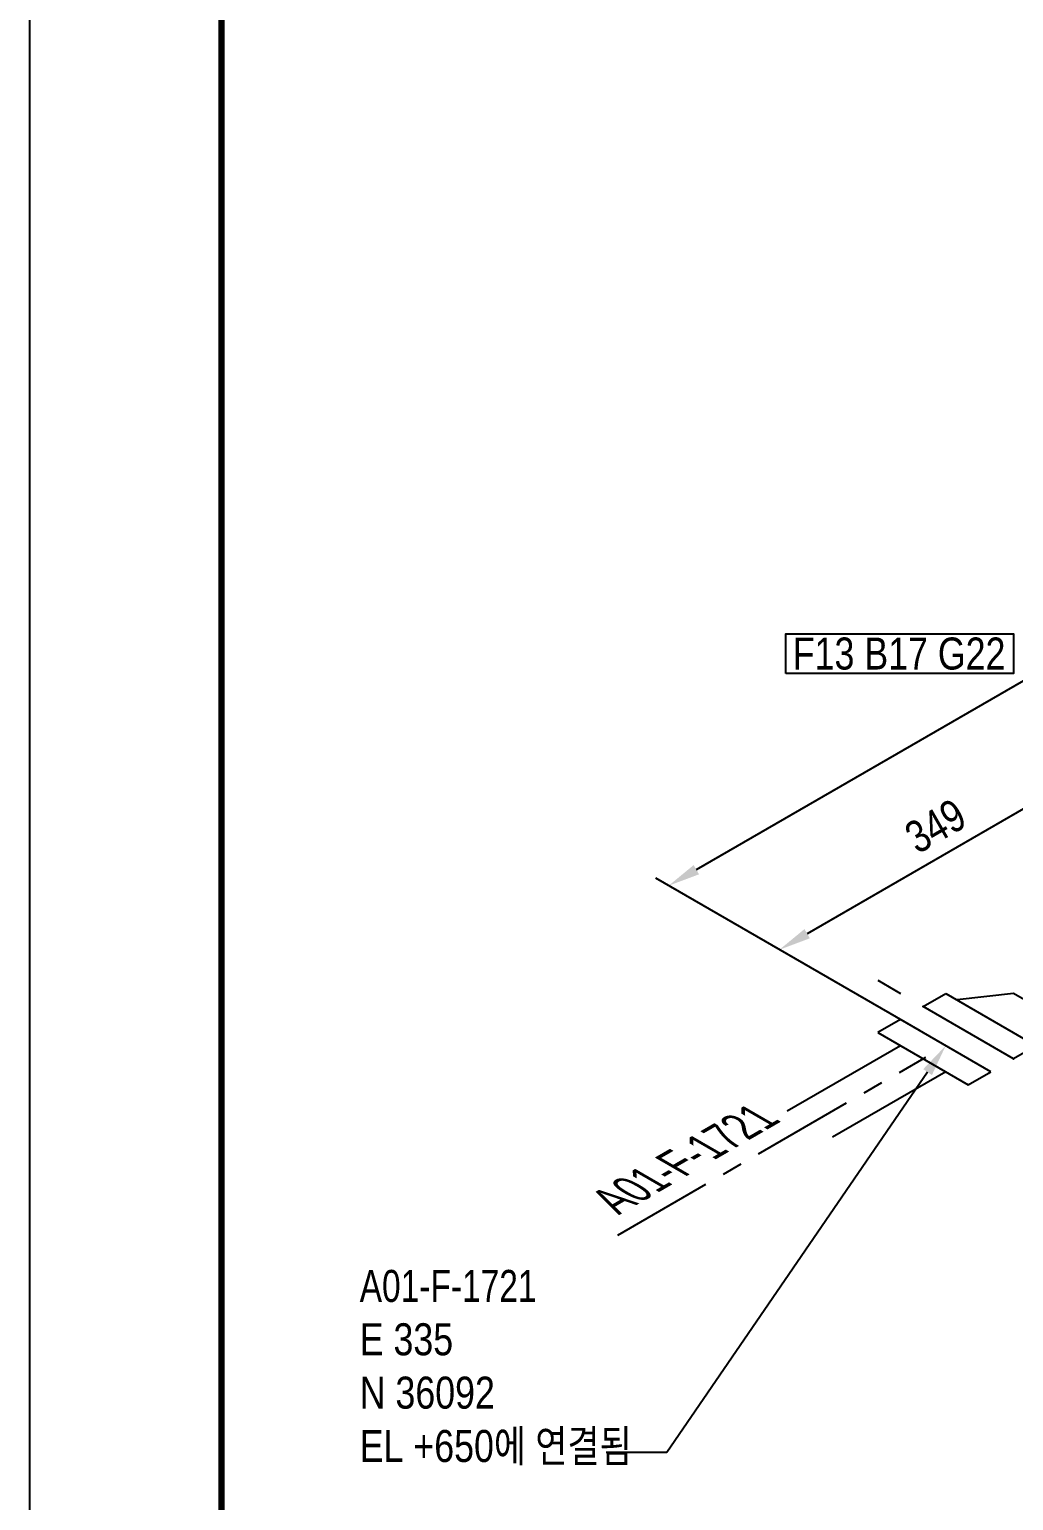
# Model space of a CAD drawing. Header units: millimetres. Extents: x 0 to 594, y 0 to 420.
# Drawn here: x 0 to 76.9, y 150.8 to 265.8 of the extents above; entities that cross this region are included whole.
import ezdxf
from ezdxf import colors
from ezdxf.entities.mleader import LeaderData, LeaderLine
from ezdxf.enums import TextEntityAlignment as Align
from ezdxf.math import Vec2, Vec3

# ---------------------------------------------------------------- set-up
doc = ezdxf.new("R2010")
doc.units = ezdxf.units.MM
doc.header["$LTSCALE"] = 0.25
doc.linetypes.add('CENTER', pattern=[50.800000000000004, 31.75, -6.35, 6.35, -6.35])
doc.linetypes.add('DASHED2', pattern=[9.524999999999999, 6.35, -3.175])
for name, color, linetype in [('기기', 6, 'Continuous'), ('밸브', 4, 'Continuous'), ('연속', 7, 'DASHED2'), ('열 추적 선', 7, 'CENTER'), ('주석', 7, 'Continuous'), ('치수', 1, 'Continuous')]:
    doc.layers.add(name, color=color, linetype=linetype)
doc.styles.add('AdskIsoAnnotation', font='arial.ttf', dxfattribs={"width": 0.8, "height": 1})
doc.styles.add('AdskIsoMetric', font='arial.ttf', dxfattribs={"width": 0.8, "height": 2.5})
doc.styles.add('AdskIsoMetric-30', font='arial.ttf', dxfattribs={"width": 0.8, "height": 2.5})
doc.styles.get("Standard").update_dxf_attribs({"font": 'arial.ttf'})
doc.dimstyles.new('AdskIsoMetric', dxfattribs={"dimtxt": 2.5, "dimasz": 2.5, "dimexe": 1, "dimexo": 2, "dimgap": 0.8, "dimtad": 1, "dimdec": 0, "dimrnd": 1, "dimzin": 0, "dimdsep": 46, "dimtxsty": 'AdskIsoMetric', "dimcen": 0, "dimclrt": 7, "dimadec": 0, "dimazin": 0, "dimtfac": 1, "dimtdec": 0, "dimtmove": 1, "dimatfit": 3, "dimfxl": 0, "dimfrac": 2, "dimtolj": 1, "dimtzin": 0, "dimarcsym": 0})

# ---------------------------------------------------------------- blocks, each defined once
blk = doc.blocks.new('끝 장비-1-IsoRight')
at = {"color": 0, "linetype": 'ByBlock', "lineweight": -2, "extrusion": (0.7071067811865476, 0.408248290463863, -0.5773502691896257)}
for p, q in [((-0.08838834764831845, 0.1530931089239486), (-0.5303300858899107, 0.4082482904638631)), ((0, 0.2041241452319315), (-0.08838834764831843, 0.2551551815399144)), ((-0.08838834764831843, 0.2551551815399144), (-0.08838834764831845, -0.1530931089239486)), ((-0.0883883476483184, -0.0510310363079829), (-0.5303300858899107, 0.2041241452319315)), ((0, -0.2041241452319315), (0, 0.2041241452319315)), ((-0.08838834764831845, -0.1530931089239486), (0, -0.2041241452319315))]:
    blk.add_line(p, q, dxfattribs=at)
blk = doc.blocks.new('개스킷-1-IsoRight')
at = {"color": 0, "linetype": 'ByBlock', "lineweight": -2, "extrusion": (1, 0, 0)}
for p in [(-0.04419417382415923, 0.2296396633859229), (0.04419417382415922, 0.1786086270779401), (-0.05293575327064105, -0.1735616738313713), (0.04419417382415925, -0.229639663385923)]:
    blk.add_point(p, dxfattribs=at)
blk = doc.blocks.new('플랜지WN-1-IsoRight')
at = {"color": 0, "linetype": 'ByBlock', "lineweight": -2, "extrusion": (0.7071067811865476, 0.408248290463863, -0.5773502691896257)}
for p, q in [((0.02209708691207959, 0.1913663861549358), (0.110485434560398, 0.140335349846953)), ((0.02209708691207959, -0.2168819043089272), (0.02209708691207959, 0.1913663861549358)), ((0.02209708691207959, 0.1403353498469529), (-0.1104854345603981, 0.1148198316929615)), ((0.110485434560398, 0.140335349846953), (0.1104854345603982, -0.2679129406169102)), ((-0.1104854345603981, 0.1148198316929615), (-0.1104854345603981, 0.01275775907699575)), ((-0.1104854345603981, 0.01275775907699575), (0.0220970869120796, -0.1658508680009443)), ((0.1104854345603982, -0.2679129406169102), (0.02209708691207959, -0.2168819043089272))]:
    blk.add_line(p, q, dxfattribs=at)
blk = doc.blocks.new('*D76')
at = {"layer": 'Defpoints', "color": 0}
for p in [(100.5269486413337, 203.0662920826348), (58.60756294729062, 193.8641234684165), (71.59794400403133, 186.3641234683667)]:
    blk.add_point(p, dxfattribs=at)
at = {"layer": '치수', "color": 0, "lineweight": -2}
for p, q in [((98.52694864132832, 204.2209926210272), (86.53656758459324, 211.1436423518791)), ((85.37150407511963, 209.3162920827093), (60.77262645676693, 195.1141234683901)), ((69.5979440040259, 187.518824006759), (57.6075629472879, 194.4414737376127))]:
    blk.add_line(p, q, dxfattribs=at)
at = {"layer": '치수', "color": 0}
for points in [[(85.1631707417907, 209.6771360009553), (85.57983740844857, 208.9554481644632), (87.53656758459597, 210.5662920826829)], [(60.56429312343799, 195.4749673866361), (60.98095979009587, 194.753279550144), (58.60756294729062, 193.8641234684165)]]:
    blk.add_solid(points, dxfattribs=at)
at = {"layer": '치수', "color": 7, "insert": (70.8057657526867, 203.5236564096028), "char_height": 2.5, "attachment_point": 5, "rotation": 29.99999999930228, "style": 'AdskIsoMetric-30'}
blk.add_mtext('\\A1;349', dxfattribs=at)
blk = doc.blocks.new('개스킷 해치 표식-1-IsoRight')
at = {"linetype": 'ByBlock', "lineweight": -2, "extrusion": (0.7071067811865476, 0.408248290463863, -0.5773502691896257)}
blk.add_line((0, 0), (-1.040834085586084e-17, 0.1020620726159658), dxfattribs=at)
blk = doc.blocks.new('*D77')
at = {"layer": 'Defpoints', "color": 0}
for p in [(148.0175062849039, 230.4849783213462), (49.94730890947162, 198.8641234684558), (71.59794400403133, 186.3641234683667)]:
    blk.add_point(p, dxfattribs=at)
at = {"layer": '치수', "color": 0, "lineweight": -2}
for p, q in [((124.2018076808723, 241.7349783214591), (52.11237241894793, 200.1141234684295)), ((69.59794400402676, 187.5188240067595), (48.94730890946934, 199.4414737376522))]:
    blk.add_line(p, q, dxfattribs=at)
at = {"layer": '치수', "color": 0}
for points in [[(123.9934743475434, 242.0958222397052), (124.4101410142013, 241.3741344032131), (126.3668711903486, 242.9849783214327)], [(51.90403908561899, 200.4749673866755), (52.32070575227687, 199.7532795501834), (49.94730890947162, 198.8641234684558)]]:
    blk.add_solid(points, dxfattribs=at)
at = {"layer": '치수', "color": 7, "insert": (85.89079053665237, 222.2329995289989), "char_height": 2.5, "attachment_point": 5, "rotation": 29.99999999930228, "style": 'AdskIsoMetric-30'}
blk.add_mtext('\\A1;1040', dxfattribs=at)
blk = doc.blocks.new('*D88')
at = {"layer": 'Defpoints', "color": 0}
for p in [(70.48678381057118, 290.2473618136773), (70.48678381045102, 275.2473618136764), (148.0175062849039, 230.4849783213462)]:
    blk.add_point(p, dxfattribs=at)
at = {"layer": '치수', "color": 0, "lineweight": -2}
for p, q in [((70.4867838104695, 277.5567628904401), (70.48678381058045, 291.4020623520591)), ((145.8524427755779, 246.7349783213793), (72.65184732001738, 288.9973618136515)), ((148.0175062849224, 232.7943793981099), (148.0175062850334, 246.6396788597354))]:
    blk.add_line(p, q, dxfattribs=at)
at = {"layer": '치수', "color": 0}
for points in [[(72.86018065335504, 289.3582057318926), (72.44351398667975, 288.6365178954105), (70.48678381057118, 290.2473618136773)], [(146.0607761089155, 247.0958222396204), (145.6441094422403, 246.3741344031383), (148.0175062850241, 245.4849783213535)]]:
    blk.add_solid(points, dxfattribs=at)
at = {"layer": '치수', "color": 7, "insert": (109.2521450478195, 270.4830673356019), "char_height": 2.5, "attachment_point": 5, "rotation": 329.999999999317, "style": 'AdskIsoMetric-30'}
blk.add_mtext('\\A1;925', dxfattribs=at)
blk = doc.blocks.new('AnnoRect')
at = {"color": 0, "linetype": 'ByBlock', "lineweight": -2}
blk.add_wipeout([(-0.8095147142857141, -0.5999939999999999), (-0.8095147142857141, 0.5999939999999997), (0.8095147142857136, 0.5999939999999997), (0.8095147142857136, -0.5999939999999997)], dxfattribs=at)
blk.add_lwpolyline([(-0.8095147142857141, -0.5999939999999999), (-0.8095147142857141, 0.5999940000000001), (0.8095147142857141, 0.5999940000000004), (0.8095147142857141, -0.5999939999999997)], close=True, dxfattribs=at)
at = {"color": 0, "linetype": 'ByBlock', "lineweight": -2, "style": 'AdskIsoAnnotation', "width": 0.8}
blk.add_attdef('XX', text='', height=1, dxfattribs=at).set_placement((0, 0), align=Align.MIDDLE_CENTER)

msp = doc.modelspace()

# ---------------------------------------------------------------- linework, layer by layer
msp.add_lwpolyline([(0, 0), (594, 0), (594, 420), (0, 420)], close=True)
at = {"const_width": 0.5}
msp.add_lwpolyline([(15, 15), (579, 15), (579, 405.0000000000001), (15, 405)], close=True, dxfattribs=at)
at = {"layer": '열 추적 선', "color": 1}
msp.add_line((45.98186781378718, 171.5746749843661), (70.03606893244626, 185.4623744753653), dxfattribs=at)

# ---------------------------------------------------------------- block references
at = {"layer": '밸브', "xscale": 20, "yscale": 20, "zscale": 20}
for name, p, rotation in [('플랜지WN-1-IsoRight', (75.57541964824168, 188.6605201021814), 239.9999999995812), ('개스킷-1-IsoRight', (72.48182748052227, 186.8744338314376), 59.99999999971119)]:
    msp.add_blockref(name, p, dxfattribs=dict(at, rotation=rotation))
at = {"layer": '연속', "xscale": 20, "yscale": 20, "zscale": 20, "rotation": 59.99999999953901}
msp.add_blockref('끝 장비-1-IsoRight', (71.59794400403132, 186.3641234683667), dxfattribs=at)
at = {"layer": '치수', "xscale": 20, "yscale": 20, "zscale": 20}
for p, rotation in [((68.09812624353481, 190.4259856468426), 59.99999999953892), ((68.09812624353481, 190.4259856468441), 59.99999999953901)]:
    msp.add_blockref('개스킷 해치 표식-1-IsoRight', p, dxfattribs=dict(at, rotation=rotation))

# ---------------------------------------------------------------- texts
at = {"layer": '기기', "style": 'AdskIsoMetric-30', "oblique": 329.9999999999999, "width": 0.8}
msp.add_text('A01-F-1721', height=2.5, rotation=30.00000000002962, dxfattribs=at).set_placement((46.06028457436457, 173.1183654765498))
at = {"layer": '주석', "insert": (25.80871320879862, 153.5801575373137), "char_height": 2.5, "attachment_point": 7, "style": 'AdskIsoAnnotation'}
msp.add_mtext('\\P{\\fGulim|b0|i0|c129|p50;A01-F-1721}\\PE 335\\PN 36092\\PEL +650{\\fGulim|b0|i0|c129|p50;에 연결됨}', dxfattribs=at)

# ---------------------------------------------------------------- dimensions: what is measured, and where the dimension line sits
at = {"layer": '치수'}
for base, p1, p2, angle, text, override, picture, middle in [((70.48678381057118, 290.2473618136773), (148.0175062849039, 230.4849783213462), (70.48678381045102, 275.2473618136764), 149.999999999317, '925', {"dimtad": 0, "dimlfac": 10.33233630396033, "dimtxsty": 'AdskIsoMetric-30', "dimse1": 0, "dimse2": 0, "dimsd1": 0, "dimsd2": 0, "dimtmove": 1}, '*D88', (109.2521450478195, 270.4830673356019)), ((49.94730890947162, 198.8641234684558), (148.0175062849039, 230.4849783213462), (71.59794400403132, 186.3641234683667), 209.9999999993023, '1040', {"dimtad": 0, "dimlfac": 11.7873611407136, "dimtxsty": 'AdskIsoMetric-30', "dimse1": 1, "dimse2": 0, "dimsd1": 0, "dimsd2": 0, "dimtmove": 1}, '*D77', (85.89079053665237, 222.2329995289989)), ((58.60756294729062, 193.8641234684165), (100.5269486413338, 203.0662920826348), (71.59794400403132, 186.3641234683667), 209.9999999993022, '349', {"dimtad": 0, "dimlfac": 10.4494664152325, "dimtxsty": 'AdskIsoMetric-30', "dimse1": 0, "dimse2": 0, "dimsd1": 0, "dimsd2": 0, "dimtmove": 1}, '*D76', (70.8057657526867, 203.5236564096028))]:
    dim = msp.add_linear_dim(base=base, p1=p1, p2=p2, angle=angle, text=text, dimstyle='AdskIsoMetric', override=override, dxfattribs=at)
    dim.commit()
    dim.dimension.update_dxf_attribs({"geometry": picture, "text_midpoint": middle, "dimtype": 160})

# ---------------------------------------------------------------- leaders
at = {"layer": '주석'}
ml = msp.add_multileader_mtext('Standard', dxfattribs=at)
ml.set_content('')
ml.set_leader_properties()
ml.build(insert=Vec2(0, 0))
ml.multileader.update_dxf_attribs({"dogleg_length": 4.736236562021078, "arrow_head_size": 2.5})
ctx = ml.context
ctx.base_point, ctx.arrow_head_size, ctx.plane_origin = Vec3(45.07247664677777, 154.5801575373151), 2.5, Vec3(2.123008698617923e-06, -6.798160612936559e-07)
notes = []
notes.append((ctx, [(0, (1, 1, 0), (49.80871320879885, 154.5801575373151), (-1, 0), 4.736236562021078, [(0, [(71.59794400403132, 186.3641234683667)], 0, [])])]))
ctx.mtext, ml.multileader.dxf.content_type = None, 0
for ctx, leaders in notes:
    for number, flags, end, landing, length, lines in leaders:
        leader = LeaderData()
        leader.index, (leader.has_last_leader_line, leader.has_dogleg_vector, leader.attachment_direction) = number, flags
        leader.last_leader_point, leader.dogleg_vector, leader.dogleg_length = Vec3(end), Vec3(landing), length
        for number, points, colour, breaks in lines:
            line = LeaderLine()
            line.index, line.vertices, line.color, line.breaks = number, Vec3.list(points), colors.encode_raw_color(colour), breaks
            leader.lines.append(line)
        ctx.leaders.append(leader)

# ---------------------------------------------------------------- next in the draw order: block references
ref = msp.add_blockref('AnnoRect', (68.00000212300858, 216.9999993201817), dxfattribs=dict(at, xscale=10.98339483394834, yscale=2.586971350613916, zscale=2.5))
ref.add_attrib('XX_001', 'F13 B17 G22', (59.64938820759249, 215.7508519804818), dxfattribs={"layer": '0', "color": 0, "linetype": 'ByBlock', "lineweight": -2, "height": 2.5, "style": 'AdskIsoAnnotation', "width": 0.8})

doc.saveas('drawing.dxf')
